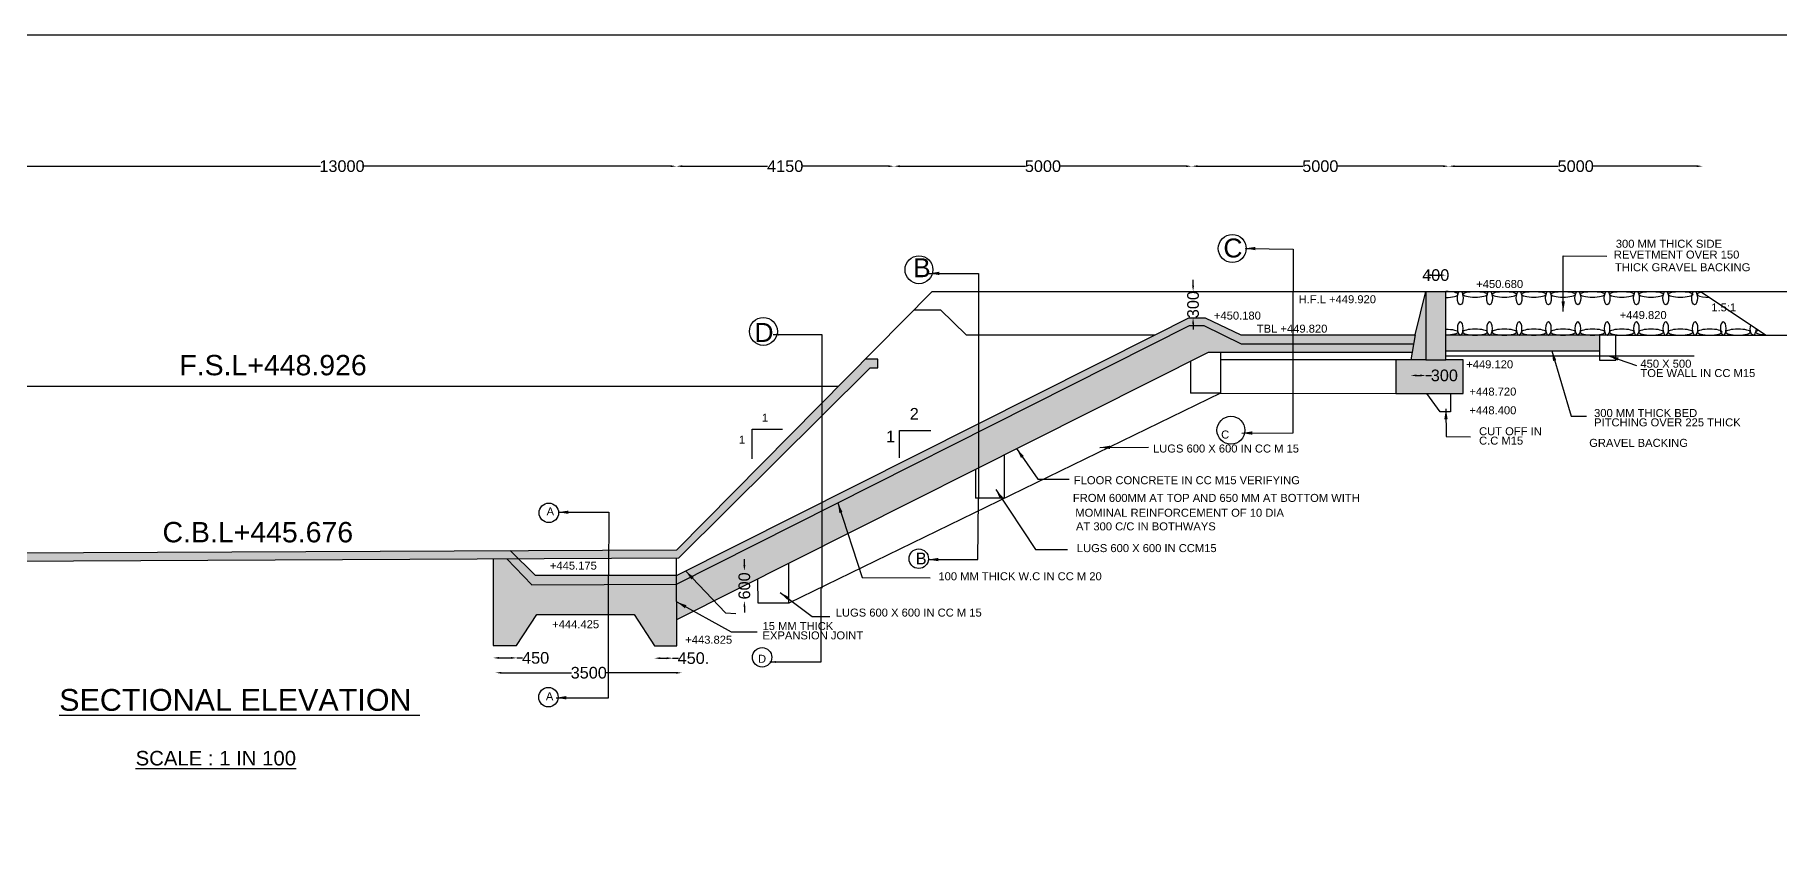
# Model space of a CAD drawing. Header units: millimetres. Extents: x 2025360 to 2173574, y 45568893 to 45673890.
# Drawn here: x 2063702 to 2123644, y 45646115 to 45673890 of the extents above; entities that cross this region are included whole.
import ezdxf

# ---------------------------------------------------------------- set-up
doc = ezdxf.new("R2010")
doc.units = ezdxf.units.MM
doc.header["$MEASUREMENT"] = 0
doc.layers.add('DRAWING', color=2, linetype='Continuous')
doc.layers.add('TEXT', color=7, linetype='Continuous')
doc.styles.get("Standard").update_dxf_attribs({"font": 'arial.ttf', "height": 400})
doc.dimstyles.new('ISO-25', dxfattribs={"dimtxt": 400, "dimasz": 350, "dimexe": 1.25, "dimexo": 0.625, "dimtad": 1, "dimtih": 1, "dimtoh": 1, "dimdec": 0, "dimtxsty": 'Standard', "dimcen": 2.5, "dimdle": 1.25, "dimclrt": 256, "dimadec": 0, "dimazin": 0, "dimtfac": 1, "dimtdec": 0, "dimtmove": 0, "dimatfit": 3, "dimfxl": 1, "dimarcsym": 0})
doc.dimstyles.get("Standard").update_dxf_attribs({"dimtxt": 400, "dimasz": 200, "dimexe": 0.18, "dimexo": 0.0625, "dimgap": 0.09, "dimtad": 0, "dimdec": 0, "dimzin": 0, "dimdsep": 46, "dimtxsty": 'Standard', "dimcen": 0.09, "dimse1": 1, "dimse2": 1, "dimadec": 0, "dimazin": 0, "dimtfac": 1, "dimtdec": 0, "dimtofl": 0, "dimtmove": 0, "dimatfit": 3, "dimfxl": 1, "dimtolj": 1, "dimtzin": 0, "dimarcsym": 0})
pattern_1 = [(37.5, (0, 0), (-4.72450186, 144.51178268), [0, -114, 0, -127.5, 0, -121.875]), (7.5, (0, 0), (132.7332529, 211.6609549), [0, -61.5, 0, -102.75, 0, -39.375]), (327.5, (-92.25, 0), (233.56063963, 0.424429), [0, -37.5, 0, -135, 0, -176.25]), (317.5, (-92.25, 0), (225.4594953, 65.8256674), [0, -18.75, 0, -88.5, 0, -101.25])]

# ---------------------------------------------------------------- blocks, each defined once
blk = doc.blocks.new('*D57')
at = {"layer": 'Defpoints', "color": 0, "transparency": 16777216}
for p in [(2062762, 45669397), (2085748, 45669397), (2085748, 45669377)]:
    blk.add_point(p, dxfattribs=at)
at = {"layer": 'TEXT', "color": 0, "lineweight": -2, "transparency": 16777216}
for p, q in [((2062962, 45669377), (2073522, 45669377)), ((2085548, 45669377), (2074988, 45669377))]:
    blk.add_line(p, q, dxfattribs=at)
at = {"layer": 'TEXT', "color": 0, "transparency": 16777216}
for points in [[(2062962, 45669410), (2062962, 45669344), (2062762, 45669377)], [(2085548, 45669410), (2085548, 45669344), (2085748, 45669377)]]:
    blk.add_solid(points, dxfattribs=at)
at = {"layer": 'TEXT', "color": 0, "transparency": 16777216, "insert": (2074255, 45669377), "char_height": 400, "attachment_point": 5}
blk.add_mtext('\\A1;13000', dxfattribs=at)
blk = doc.blocks.new('*D58')
at = {"layer": 'Defpoints', "color": 0, "transparency": 16777216}
for p in [(2085748, 45669377), (2093227, 45669377), (2093227, 45669377)]:
    blk.add_point(p, dxfattribs=at)
at = {"layer": 'TEXT', "color": 0, "lineweight": -2, "transparency": 16777216}
for p, q in [((2085948, 45669377), (2088883, 45669377)), ((2093027, 45669377), (2090092, 45669377))]:
    blk.add_line(p, q, dxfattribs=at)
at = {"layer": 'TEXT', "color": 0, "transparency": 16777216}
for points in [[(2085948, 45669410), (2085948, 45669344), (2085748, 45669377)], [(2093027, 45669410), (2093027, 45669344), (2093227, 45669377)]]:
    blk.add_solid(points, dxfattribs=at)
at = {"layer": 'TEXT', "color": 0, "transparency": 16777216, "insert": (2089487, 45669377), "char_height": 400, "attachment_point": 5}
blk.add_mtext('\\A1;4150', dxfattribs=at)
blk = doc.blocks.new('*D59')
at = {"layer": 'Defpoints', "color": 0, "transparency": 16777216}
for p in [(2093227, 45669377), (2103460, 45669377), (2103460, 45669377)]:
    blk.add_point(p, dxfattribs=at)
at = {"layer": 'TEXT', "color": 0, "lineweight": -2, "transparency": 16777216}
for p, q in [((2093427, 45669377), (2097747, 45669377)), ((2103260, 45669377), (2098940, 45669377))]:
    blk.add_line(p, q, dxfattribs=at)
at = {"layer": 'TEXT', "color": 0, "transparency": 16777216}
for points in [[(2093427, 45669410), (2093427, 45669344), (2093227, 45669377)], [(2103260, 45669410), (2103260, 45669344), (2103460, 45669377)]]:
    blk.add_solid(points, dxfattribs=at)
at = {"layer": 'TEXT', "color": 0, "transparency": 16777216, "insert": (2098344, 45669377), "char_height": 400, "attachment_point": 5}
blk.add_mtext('\\A1;5000', dxfattribs=at)
blk = doc.blocks.new('*D60')
at = {"layer": 'Defpoints', "color": 0, "transparency": 16777216}
for p in [(2103460, 45669377), (2112295, 45669377), (2112295, 45669377)]:
    blk.add_point(p, dxfattribs=at)
at = {"layer": 'TEXT', "color": 0, "lineweight": -2, "transparency": 16777216}
for p, q in [((2103660, 45669377), (2107281, 45669377)), ((2112095, 45669377), (2108474, 45669377))]:
    blk.add_line(p, q, dxfattribs=at)
at = {"layer": 'TEXT', "color": 0, "transparency": 16777216}
for points in [[(2103660, 45669410), (2103660, 45669344), (2103460, 45669377)], [(2112095, 45669410), (2112095, 45669344), (2112295, 45669377)]]:
    blk.add_solid(points, dxfattribs=at)
at = {"layer": 'TEXT', "color": 0, "transparency": 16777216, "insert": (2107877, 45669377), "char_height": 400, "attachment_point": 5}
blk.add_mtext('\\A1;5000', dxfattribs=at)
blk = doc.blocks.new('*D61')
at = {"layer": 'Defpoints', "color": 0, "transparency": 16777216}
for p in [(2112295, 45669377), (2121011, 45669377), (2121011, 45669377)]:
    blk.add_point(p, dxfattribs=at)
at = {"layer": 'TEXT', "color": 0, "lineweight": -2, "transparency": 16777216}
for p, q in [((2112495, 45669377), (2116056, 45669377)), ((2120811, 45669377), (2117250, 45669377))]:
    blk.add_line(p, q, dxfattribs=at)
at = {"layer": 'TEXT', "color": 0, "transparency": 16777216}
for points in [[(2112495, 45669410), (2112495, 45669344), (2112295, 45669377)], [(2120811, 45669410), (2120811, 45669344), (2121011, 45669377)]]:
    blk.add_solid(points, dxfattribs=at)
at = {"layer": 'TEXT', "color": 0, "transparency": 16777216, "insert": (2116653, 45669377), "char_height": 400, "attachment_point": 5}
blk.add_mtext('\\A1;5000', dxfattribs=at)
blk = doc.blocks.new('*D62')
at = {"layer": 'Defpoints', "color": 0, "transparency": 16777216}
for p in [(2079447, 45652907), (2080262, 45652917), (2080262, 45652479)]:
    blk.add_point(p, dxfattribs=at)
at = {"layer": 'TEXT', "color": 0, "lineweight": -2, "transparency": 16777216}
for p, q in [((2079647, 45652479), (2080062, 45652479)), ((2080262, 45652479), (2080462, 45652479))]:
    blk.add_line(p, q, dxfattribs=at)
at = {"layer": 'TEXT', "color": 0, "transparency": 16777216}
for points in [[(2079647, 45652513), (2079647, 45652446), (2079447, 45652479)], [(2080062, 45652513), (2080062, 45652446), (2080262, 45652479)]]:
    blk.add_solid(points, dxfattribs=at)
at = {"layer": 'TEXT', "color": 0, "transparency": 16777216, "insert": (2080911, 45652479), "char_height": 400, "attachment_point": 5}
blk.add_mtext('\\A1;450', dxfattribs=at)
blk = doc.blocks.new('*D63')
at = {"layer": 'Defpoints', "color": 0, "transparency": 16777216}
for p in [(2079534, 45651997), (2085938, 45651997), (2085938, 45651968)]:
    blk.add_point(p, dxfattribs=at)
at = {"layer": 'TEXT', "color": 0, "lineweight": -2, "transparency": 16777216}
for p, q in [((2079734, 45651968), (2082139, 45651968)), ((2085738, 45651968), (2083332, 45651968))]:
    blk.add_line(p, q, dxfattribs=at)
at = {"layer": 'TEXT', "color": 0, "transparency": 16777216}
for points in [[(2079734, 45652001), (2079734, 45651935), (2079534, 45651968)], [(2085738, 45652001), (2085738, 45651935), (2085938, 45651968)]]:
    blk.add_solid(points, dxfattribs=at)
at = {"layer": 'TEXT', "color": 0, "transparency": 16777216, "insert": (2082736, 45651968), "char_height": 400, "attachment_point": 5}
blk.add_mtext('\\A1;3500', dxfattribs=at)
blk = doc.blocks.new('*D64')
at = {"layer": 'Defpoints', "color": 0, "transparency": 16777216}
for p in [(2084992, 45652899), (2085619, 45652899), (2085619, 45652470)]:
    blk.add_point(p, dxfattribs=at)
at = {"layer": 'TEXT', "color": 0, "lineweight": -2, "transparency": 16777216}
for p, q in [((2085192, 45652470), (2085419, 45652470)), ((2085619, 45652470), (2085819, 45652470))]:
    blk.add_line(p, q, dxfattribs=at)
at = {"layer": 'TEXT', "color": 0, "transparency": 16777216}
for points in [[(2085192, 45652503), (2085192, 45652436), (2084992, 45652470)], [(2085419, 45652503), (2085419, 45652436), (2085619, 45652470)]]:
    blk.add_solid(points, dxfattribs=at)
at = {"layer": 'TEXT', "color": 0, "transparency": 16777216, "insert": (2086335, 45652470), "char_height": 400, "attachment_point": 5}
blk.add_mtext('\\A1;450.', dxfattribs=at)
blk = doc.blocks.new('*D65')
at = {"layer": 'Defpoints', "color": 0, "transparency": 16777216}
for p in [(2086063, 45655469), (2087038, 45654438), (2088084, 45654438)]:
    blk.add_point(p, dxfattribs=at)
at = {"layer": 'TEXT', "color": 0, "lineweight": -2, "transparency": 16777216}
for p, q in [((2088084, 45655669), (2088084, 45655869)), ((2088084, 45654238), (2088084, 45654038))]:
    blk.add_line(p, q, dxfattribs=at)
at = {"layer": 'TEXT', "color": 0, "transparency": 16777216}
for points in [[(2088051, 45655669), (2088118, 45655669), (2088084, 45655469)], [(2088051, 45654238), (2088118, 45654238), (2088084, 45654438)]]:
    blk.add_solid(points, dxfattribs=at)
at = {"layer": 'TEXT', "color": 0, "transparency": 16777216, "insert": (2088084, 45654954), "char_height": 400, "attachment_point": 5, "rotation": 90}
blk.add_mtext('\\A1;600', dxfattribs=at)
blk = doc.blocks.new('*D66')
at = {"layer": 'Defpoints', "color": 0, "transparency": 16777216}
for p in [(2103463, 45665076), (2103505, 45665076), (2103463, 45664166)]:
    blk.add_point(p, dxfattribs=at)
at = {"layer": 'TEXT', "color": 0, "lineweight": -2, "transparency": 16777216}
for p, q in [((2103505, 45665276), (2103505, 45665476)), ((2103505, 45663966), (2103505, 45663766))]:
    blk.add_line(p, q, dxfattribs=at)
at = {"layer": 'TEXT', "color": 0, "transparency": 16777216}
for points in [[(2103471, 45665276), (2103538, 45665276), (2103505, 45665076)], [(2103471, 45663966), (2103538, 45663966), (2103505, 45664166)]]:
    blk.add_solid(points, dxfattribs=at)
at = {"layer": 'TEXT', "color": 0, "transparency": 16777216, "insert": (2103505, 45664621), "char_height": 400, "attachment_point": 5, "rotation": 90}
blk.add_mtext('\\A1;300', dxfattribs=at)
blk = doc.blocks.new('*D67')
at = {"layer": 'Defpoints', "color": 0, "transparency": 16777216}
for p in [(2112190, 45665633), (2111499, 45665076), (2112190, 45665073)]:
    blk.add_point(p, dxfattribs=at)
at = {"layer": 'TEXT', "color": 0, "lineweight": -2, "transparency": 16777216}
blk.add_line((2111699, 45665633), (2111990, 45665633), dxfattribs=at)
at = {"layer": 'TEXT', "color": 0, "transparency": 16777216}
for points in [[(2111699, 45665667), (2111699, 45665600), (2111499, 45665633)], [(2111990, 45665667), (2111990, 45665600), (2112190, 45665633)]]:
    blk.add_solid(points, dxfattribs=at)
at = {"layer": 'TEXT', "color": 0, "transparency": 16777216, "insert": (2111844, 45665633), "char_height": 400, "attachment_point": 5}
blk.add_mtext('\\A1;400', dxfattribs=at)
blk = doc.blocks.new('*D68')
at = {"layer": 'Defpoints', "color": 0, "transparency": 16777216}
for p in [(2110983, 45662724), (2111499, 45662724), (2111499, 45662186)]:
    blk.add_point(p, dxfattribs=at)
at = {"layer": 'TEXT', "color": 0, "lineweight": -2, "transparency": 16777216}
for p, q in [((2111183, 45662186), (2111299, 45662186)), ((2111499, 45662186), (2111699, 45662186))]:
    blk.add_line(p, q, dxfattribs=at)
at = {"layer": 'TEXT', "color": 0, "transparency": 16777216}
for points in [[(2111183, 45662219), (2111183, 45662152), (2110983, 45662186)], [(2111299, 45662219), (2111299, 45662152), (2111499, 45662186)]]:
    blk.add_solid(points, dxfattribs=at)
at = {"layer": 'TEXT', "color": 0, "transparency": 16777216, "insert": (2112140, 45662186), "char_height": 400, "attachment_point": 5}
blk.add_mtext('\\A1;300', dxfattribs=at)

msp = doc.modelspace()

# ---------------------------------------------------------------- hatches: boundary and pattern name
at = {"layer": 'TEXT'}
h = msp.add_hatch(dxfattribs=at)
h.set_pattern_fill('AR-SAND', color=0, scale=75, style=0)
h.set_pattern_definition(pattern_1)
h.paths.add_polyline_path([(2085755.48266, 45655314.43928), (2080905.31854, 45655314.43928), (2080320.60315, 45655889.2993), (2079921.46229, 45655887.46307), (2080775.61455, 45654992.67901), (2085756.85748, 45655015.59506)])
h.paths.add_polyline_path([(2103378.76844, 45663898.48012), (2103877.25056, 45663898.48012), (2105159.06303, 45663274.59573), (2111077.23612, 45663269.43637), (2111131.40731, 45663583.12123), (2105143.80012, 45663583.12123), (2103923.01587, 45664165.51504), (2103355.02513, 45664165.51504), (2102196.98911, 45663583.12123), (2085755.48266, 45655314.43928), (2085756.85748, 45655015.59506)])
h.paths.add_polyline_path([(2104030.16016, 45662990.72346), (2111028.46426, 45662987.01698), (2111077.23612, 45663269.43637), (2105159.06303, 45663274.59573), (2103877.25056, 45663898.48012), (2103378.76844, 45663898.48012), (2085756.85748, 45655015.59506), (2085762.4687, 45653795.8881)])
h.paths.add_polyline_path([(2111499.17326, 45665075.67508), (2111131.40731, 45663583.12123), (2110983.01026, 45662723.81006), (2111499.17326, 45662723.81006), (2111499.17326, 45662778.08975)])
h.paths.add_polyline_path([(2112189.77478, 45665075.67508), (2111499.17326, 45665075.67508), (2111499.17326, 45662778.08975), (2111499.17326, 45662723.81006), (2112189.77478, 45662723.81006)])
h.paths.add_polyline_path([(2112783.15014, 45662723.81006), (2112189.77478, 45662723.81006), (2111499.17326, 45662723.81006), (2110466.84726, 45662723.81006), (2110466.84726, 45661561.28502), (2112783.15014, 45661561.28502)])
h = msp.add_hatch(dxfattribs=at)
h.set_pattern_fill('GRAVEL', color=0, scale=250, style=0)
h.set_pattern_definition([(228.0128, (180, 250), (-1999.9995580395, -2250.000335402), [33.634, -3329.772]), (184.9697, (157.5, 225), (3000.0002628794, 249.9978267518), [57.717, -5713.98125]), (132.5104, (100, 220), (2499.9976795867, -2750.002168468), [40.697, -4029.008]), (267.2737, (2.5, 157.5), (249.9990044318, 5000.0000737434), [52.5595, -5203.3895]), (292.8337, (0, 105), (-1250.0024763593, 2999.9991029444), [51.53875, -5102.34325]), (357.2737, (20, 57.5), (-5000.0000737434, 249.9990044318), [52.5595, -5203.3895]), (37.6942, (72.5, 55), (-3250.0018364045, -2499.9976012901), [69.50725, -6881.21225]), (72.2553, (127.5, 97.5), (1750.0026906764, 5499.9990578098), [65.622, -6496.58025]), (121.4296, (147.5, 160), (-2000.002058544, 3249.998759123), [52.7375, -5221.01825]), (175.2364, (120, 205), (2750.00023658, -249.997883165), [60.208, -2950.19075]), (222.3974, (60, 210), (-3000.0018377683, -2749.9980205035), [77.862, -7708.34375]), (138.8141, (250, 155), (-1750.000736701, 1499.999328336), [26.57525, -2630.961]), (171.4692, (230, 172.5), (3249.9995712038, -500.00197751), [50.55925, -5005.37775]), (225, (180, 180), (-3e-14, -250.00007736), [35.35525, -318.198]), (203.1986, (162.5, 210), (1249.999932667, 500.000331316), [19.0395, -1884.90375]), (291.8014, (145, 202.5), (-249.999977625, 750.000068253), [26.92575, -1319.3655]), (30.9638, (155, 177.5), (749.99950557, 500.000620885), [43.73225, -1414.00575]), (161.5651, (192.5, 200), (500.00010865, -249.9996008), [31.62275, -758.94675]), (16.3895, (0, 202.5), (2500.000549603, 749.9981774545), [44.3, -4385.71125]), (70.3462, (42.5, 215), (-999.998811843, -2750.0005339016), [37.16525, -3679.352]), (293.1986, (192.5, 250), (-500.000331316, 1249.999932667), [38.07875, -1865.8645]), (343.6105, (207.5, 215), (-2500.000549603, 749.9981774545), [44.3, -4385.71125]), (339.444, (0, 47.5), (-1250.000461136, 499.998999105), [42.72, -2093.281]), (294.7751, (40, 32.5), (-1249.998047311, 2750.00085546), [35.7945, -3543.66075]), (66.8014, (195, 0), (500.000331316, 1249.999932667), [38.07875, -1865.8645]), (17.354, (210, 35), (-3250.000504774, -999.998625565), [41.90775, -4148.856]), (69.444, (72.5, 0), (-499.998999105, -1250.000461136), [21.36, -2114.641]), (101.3099, (180, 0), (-249.99940804, 1000.00018806), [12.7475, -1262.00725]), (165.9638, (177.5, 12.5), (750.0001365, -249.99951434), [51.53875, -979.2375]), (186.009, (127.5, 25), (2499.9999377265, 249.9998293705), [47.7625, -4728.48075]), (303.6901, (155, 155), (-250.00033363, 499.99988944), [36.0555, -865.33225]), (353.1572, (175, 125), (4249.9998413696, -500.0019994812), [62.9485, -6231.89075]), (60.9454, (237.5, 117.5), (-1000.0000068, -1750.000096142), [25.739, -2548.1685]), (90, (250, 140), (-250, 250), [15, -235]), (120.2564, (122.5, 32.5), (999.998721701, -1750.000613964), [34.731, -3438.38]), (48.0128, (105, 62.5), (1999.9995580395, 2250.000335402), [67.268, -3296.138]), (0, (150, 112.5), (250, 250), [65, -185]), (325.3048, (215, 112.5), (-2499.998564747, 1750.0021523986), [39.5285, -3913.3185]), (254.0546, (247.5, 90), (-249.999972324, -1000.000031663), [36.4005, -1783.627]), (207.646, (237.5, 55), (-4749.998951795, -2500.0019282923), [59.26625, -5867.3685]), (175.4261, (185, 27.5), (-3250.000139578, 249.9987002903), [62.69975, -6207.2685])])
h.paths.add_polyline_path([(2117471.17806, 45663571.67214), (2112189.77478, 45663571.67214), (2112189.77478, 45663034.29744), (2117471.17806, 45663034.29744)])
h = msp.add_hatch(dxfattribs=at)
h.set_pattern_fill('AR-SAND', color=0, scale=75, style=0)
h.set_pattern_definition(pattern_1)
h.paths.add_polyline_path([(2080036.29797, 45656168.81253), (2062823.35415, 45656085.21952), (2056249.72776, 45662627.66602), (2055885.78515, 45662627.66602), (2055885.78515, 45662332.66363), (2056213.2936, 45662332.66363), (2062716.17557, 45655808.31071), (2080320.60315, 45655889.2993)])
h.paths.add_polyline_path([(2092412.47084, 45662444.68244), (2092670.66302, 45662444.68244), (2092670.66302, 45662744.08712), (2092237.04429, 45662744.08712), (2085760.6226, 45656196.61216), (2080036.29797, 45656168.81253), (2080320.60315, 45655889.2993), (2085831.34404, 45655914.65129)])
h = msp.add_hatch(dxfattribs=at)
h.set_pattern_fill('AR-SAND', color=0, scale=75, style=0)
h.set_pattern_definition(pattern_1)
h.paths.add_polyline_path([(2085756.85748, 45655015.59506), (2080775.61455, 45654992.67901), (2079921.46229, 45655887.46307), (2079447.19613, 45655885.28122), (2079447.19613, 45652907.41014), (2080255.16016, 45652907.41014), (2080956.92529, 45653968.92741), (2084291.15627, 45653968.92741), (2084992.41134, 45652898.61658), (2085766.59657, 45652898.61658)])

# ---------------------------------------------------------------- linework, layer by layer
at = {"layer": 'DRAWING', "color": 0}
msp.add_lwpolyline([(2025359.98397, 45673890.08016), (2173574.26505, 45673890.08016), (2173574.26505, 45568892.99807), (2025359.98397, 45568892.99807)], close=True, dxfattribs=at)
for points in [[(2096031.2386, 45658964.55699), (2096031.2386, 45657967.92308)], [(2097026.39413, 45657967.92308), (2097026.39413, 45659465.45724)], [(2097026.39413, 45657967.92308), (2096031.2386, 45657967.92308)]]:
    msp.add_lwpolyline(points, dxfattribs=at)
at = {"layer": 'TEXT', "color": 0}
for points in [[(2027639.92682, 45655960.39965), (2042306.04148, 45663390.55247), (2052846.75369, 45663390.55247), (2053715.87357, 45664246.89597), (2054622.78092, 45664246.89597), (2062823.35415, 45656085.21952), (2085760.6226, 45656196.61216), (2094543.32983, 45665075.67508), (2129594.51029, 45665075.67508)], [(2105143.80012, 45663583.12123), (2111131.40731, 45663583.12123), (2111499.17326, 45665075.67508)], [(2111499.17326, 45662778.08975), (2111499.17326, 45662723.81006), (2110466.84726, 45662723.81006), (2110466.84726, 45661561.28502), (2112783.15014, 45661561.28502), (2112783.15014, 45662723.81006), (2112189.77478, 45662723.81006), (2112189.77478, 45665075.67508)], [(2111499.17326, 45665075.67508), (2111499.17326, 45662778.08975)], [(2120946.76747, 45665075.67508), (2123193.89999, 45663571.67214)], [(2093919.14719, 45664444.64449), (2094821.46451, 45664444.64449), (2095710.48173, 45663583.12123), (2102196.98911, 45663583.12123)], [(2085755.48266, 45655314.43928), (2102196.98911, 45663583.12123), (2103355.02513, 45664165.51504), (2103923.01587, 45664165.51504), (2105143.80012, 45663583.12123)], [(2085756.85748, 45655015.59506), (2103378.76844, 45663898.48012), (2103877.25056, 45663898.48012), (2105159.06303, 45663274.59573), (2111077.23612, 45663269.43637)], [(2111131.40731, 45663583.12123), (2110983.01026, 45662723.81006)], [(2117471.17806, 45663571.67214), (2112189.77478, 45663571.67214)], [(2118037.7753, 45663571.67214), (2129578.71936, 45663571.67214)], [(2056249.72776, 45662627.66602), (2055885.78515, 45662627.66602), (2055885.78515, 45662332.66363), (2056213.2936, 45662332.66363), (2062716.17557, 45655808.31071), (2085831.34404, 45655914.65129), (2092412.47084, 45662444.68244), (2092670.66302, 45662444.68244), (2092670.66302, 45662744.08712), (2092237.04429, 45662744.08712)], [(2085762.4687, 45653795.8881), (2104030.16016, 45662990.72346), (2111028.46426, 45662987.01698)], [(2104444.7825, 45662990.50386), (2104444.7825, 45661579.34252), (2089608.00577, 45654356.50363), (2089607.31379, 45655731.14728)], [(2103415.57482, 45662681.37889), (2103415.57482, 45661579.34252)], [(2110466.84726, 45662723.81006), (2104444.7825, 45662723.81006)], [(2111499.17326, 45662723.81006), (2112189.77478, 45662723.81006)], [(2112189.77478, 45663034.29744), (2117471.17806, 45663034.29744)], [(2112189.77478, 45662860.32953), (2120722.09665, 45662860.32953)], [(2057064.76741, 45661816.49225), (2091319.51569, 45661816.49225)], [(2104444.7825, 45661579.34252), (2103415.57482, 45661579.34252)], [(2104444.7825, 45661579.34252), (2110466.84726, 45661561.28502)], [(2112351, 45661561.28502), (2112351, 45660932), (2112001.5, 45660932), (2111533.5, 45661561.28502)], [(2088354, 45659323), (2088354, 45660344.5), (2089395, 45660344.5)], [(2085755.48266, 45655314.43928), (2080905.31854, 45655314.43928), (2080036.29797, 45656168.81253)], [(2079447.19613, 45655885.28122), (2079447.19613, 45652907.41014), (2080255.16016, 45652907.41014), (2080956.92529, 45653968.92741), (2084291.15627, 45653968.92741), (2084992.41134, 45652898.61658), (2085766.59657, 45652898.61658), (2085752.72307, 45655914.28959)], [(2079921.46229, 45655887.46307), (2080775.61455, 45654992.67901), (2085756.85748, 45655015.59506)], [(2089608.00577, 45654356.50363), (2088559.65386, 45654356.50363), (2088552.03069, 45655199.98249)]]:
    msp.add_lwpolyline(points, dxfattribs=at)
msp.add_lwpolyline([(2117471.17806, 45662714.25213), (2118037.7753, 45662714.25213), (2118037.7753, 45663571.67214), (2117471.17806, 45663571.67214)], close=True, dxfattribs=at)
at = {"layer": 'TEXT'}
msp.add_lwpolyline([(2093420.5, 45659350.5), (2093420.5, 45660290), (2094494, 45660290)], dxfattribs=at)
at = {"layer": 'TEXT', "color": 0}
for centre, radius in [((2104850.26305, 45666549.30628), 479.73764), ((2088737.76305, 45663700.80628), 479.73764), ((2104805.76305, 45660304.30628), 479.73764), ((2081364.76305, 45657465.80628), 334.2069), ((2088693.76305, 45652500.30628), 334.2069), ((2081350, 45651130.5), 334.2069)]:
    msp.add_circle(centre, radius, dxfattribs=at)
at = {"layer": 'TEXT'}
for centre, radius in [((2094084.76305, 45665819.30628), 479.73764), ((2094076.26305, 45655888.30628), 334.2069)]:
    msp.add_circle(centre, radius, dxfattribs=at)
at = {"layer": 'TEXT', "color": 0}
for centre, start_param, end_param in [((2112187.17412, 45664970.70323), 1.5769522753, 4.7062330319), ((2121245.39076, 45664970.70323), 5.3816676486, 7.881385496)]:
    msp.add_ellipse(centre, major_axis=(-422.46481, 0), ratio=0.2430557518, start_param=start_param, end_param=end_param, dxfattribs=at)
for centre, major_axis, ratio in [((2112688.46607, 45664846.87281), (0, 228.80227), 0.432895927), ((2113194.21865, 45664970.70323), (-422.46481, 0), 0.2430557518), ((2113695.30282, 45664846.87281), (0, 228.80227), 0.432895927), ((2114201.0554, 45664970.70323), (-422.46481, 0), 0.2430557518), ((2114708.41138, 45664846.87281), (0, 228.80227), 0.432895927), ((2115214.16396, 45664970.70323), (-422.46481, 0), 0.2430557518), ((2115715.24812, 45664846.87281), (0, 228.80227), 0.432895927), ((2116221.0007, 45664970.70323), (-422.46481, 0), 0.2430557518), ((2116725.97728, 45664846.87281), (0, 228.80227), 0.432895927), ((2117231.72986, 45664970.70323), (-422.46481, 0), 0.2430557518), ((2117732.81402, 45664846.87281), (0, 228.80227), 0.432895927), ((2118238.5666, 45664970.70323), (-422.46481, 0), 0.2430557518), ((2118740.28537, 45664846.87281), (0, 228.80227), 0.432895927), ((2119246.03796, 45664970.70323), (-422.46481, 0), 0.2430557518), ((2119747.12212, 45664846.87281), (0, 228.80227), 0.432895927), ((2120252.8747, 45664970.70323), (-422.46481, 0), 0.2430557518), ((2120739.63818, 45664846.87281), (0, 228.80227), 0.432895927)]:
    msp.add_ellipse(centre, major_axis=major_axis, ratio=ratio, dxfattribs=at)
at = {"layer": 'TEXT', "color": 0, "extrusion": (0, 0, -1)}
for centre, major_axis, ratio, start_param, end_param in [((2112187.17412, 45663675.0072), (-422.46481, 0), 0.2430557518, 1.5769522753, 4.7062330319), ((2122753.22691, 45663798.83761), (0, -228.80227), 0.432895927, 4.7058966862, 8.4245029805), ((2123258.97949, 45663675.0072), (-422.46481, 0), 0.2430557518, 4.8741924058, 6.9954956783)]:
    msp.add_ellipse(centre, major_axis=major_axis, ratio=ratio, start_param=start_param, end_param=end_param, dxfattribs=at)
for centre, major_axis, ratio in [((2112688.46607, 45663798.83761), (0, -228.80227), 0.432895927), ((2113194.21865, 45663675.0072), (-422.46481, 0), 0.2430557518), ((2113695.30282, 45663798.83761), (0, -228.80227), 0.432895927), ((2114201.0554, 45663675.0072), (-422.46481, 0), 0.2430557518), ((2114708.41138, 45663798.83761), (0, -228.80227), 0.432895927), ((2115214.16396, 45663675.0072), (-422.46481, 0), 0.2430557518), ((2115715.24812, 45663798.83761), (0, -228.80227), 0.432895927), ((2116221.0007, 45663675.0072), (-422.46481, 0), 0.2430557518), ((2116725.97728, 45663798.83761), (0, -228.80227), 0.432895927), ((2117231.72986, 45663675.0072), (-422.46481, 0), 0.2430557518), ((2117732.81402, 45663798.83761), (0, -228.80227), 0.432895927), ((2118238.5666, 45663675.0072), (-422.46481, 0), 0.2430557518), ((2118740.28537, 45663798.83761), (0, -228.80227), 0.432895927), ((2119246.03796, 45663675.0072), (-422.46481, 0), 0.2430557518), ((2119747.12212, 45663798.83761), (0, -228.80227), 0.432895927), ((2120252.8747, 45663675.0072), (-422.46481, 0), 0.2430557518), ((2120756.63532, 45663798.83761), (0, -228.80227), 0.432895927), ((2121262.3879, 45663675.0072), (-422.46481, 0), 0.2430557518), ((2121726.8891, 45663798.83761), (0, -228.80227), 0.432895927), ((2122232.64168, 45663675.0072), (-422.46481, 0), 0.2430557518)]:
    msp.add_ellipse(centre, major_axis=major_axis, ratio=ratio, dxfattribs=at)

# ---------------------------------------------------------------- texts
at = {"layer": 'TEXT', "color": 0}
for s, height, p in [('C', 650, (2104545.90158, 45666241.05422)), ('300 MM THICK SIDE', 275, (2118032.03172, 45666574.77716)), ('B', 650, (2093880.10363, 45665563.1257)), ('REVETMENT OVER 150', 275, (2117965.5487, 45666202.65854)), ('THICK GRAVEL BACKING', 275, (2118002.17322, 45665767.02093)), ('H.F.L +449.920', 275, (2107131.65793, 45664667.97002)), ('+450.680', 275, (2113234.48375, 45665192.32668)), ('+450.180', 275, (2104221.74546, 45664106.15375)), ('+449.820', 275, (2118166.01832, 45664124.48399)), ('1.5:1', 275, (2121314.37362, 45664388.90224)), ('D', 650, (2088430.44753, 45663338.67798)), ('TBL +449.820 ', 275, (2105695.2385, 45663656.75647)), ('F.S.L+448.926', 700, (2068664.76043, 45662191.66495)), ('+449.120', 275, (2112891.10348, 45662431.59733)), ('450 X 500', 275, (2118877.34239, 45662452.72158)), ('TOE WALL IN CC M15 ', 275, (2118877.34239, 45662131.43918)), ('+448.720', 275, (2113000.9654, 45661494.26176)), ('1', 275, (2088687.44732, 45660596.93658)), ('2', 400, (2093766.59006, 45660668.03979)), ('+448.400', 275, (2113000.9654, 45660851.69695)), ('300 MM THICK BED ', 275, (2117286.14615, 45660758.01213)), ('1', 400, (2092951.81121, 45659888.52776)), ('C', 275, (2104469.32, 45660018.82313)), ('CUT OFF IN ', 275, (2113332.56154, 45660130.77439)), ('PITCHING OVER 225 THICK ', 275, (2117286.14615, 45660436.72973)), ('1', 275, (2087898.61419, 45659841.69342)), ('LUGS 600 X 600 IN CC M 15 ', 275, (2102126.89894, 45659537.55235)), ('C.C M15 ', 275, (2113332.56154, 45659809.49199)), ('GRAVEL BACKING ', 275, (2117118, 45659731.5)), ('FLOOR CONCRETE IN CC M15 VERIFYING', 275, (2099407, 45658448.5)), ('FROM 600MM AT TOP AND 650 MM AT BOTTOM WITH ', 275, (2099374, 45657840.5)), ('C.B.L+445.676', 700, (2068087.95546, 45656451.28908)), ('A', 275, (2081287.0261, 45657378.11255)), ('AT 300 C/C IN BOTHWAYS ', 275, (2099481, 45656862.5)), ('MOMINAL REINFORCEMENT OF 10 DIA ', 275, (2099456.5, 45657331)), ('B', 400, (2093974.61932, 45655696.48607)), ('LUGS 600 X 600 IN CCM15 ', 275, (2099510.02427, 45656115.40026)), ('+445.175', 275, (2081400.27809, 45655512.94351)), ('100 MM THICK W.C IN CC M 20 ', 275, (2094752.33481, 45655147.7696)), ('LUGS 600 X 600 IN CC M 15 ', 275, (2091223.80248, 45653899.27879)), ('+444.425 ', 275, (2081479.3327, 45653498.588)), ('15 MM THICK ', 275, (2088708.09193, 45653436.85729)), ('+443.825', 275, (2086051.80992, 45652967.36639)), ('EXPANSION JOINT ', 275, (2088708.09193, 45653115.57489)), ('D', 275, (2088553.50516, 45652311.47338)), ('%%USECTIONAL ELEVATION ', 750, (2064536.48786, 45650661.4257)), ('A ', 275, (2081261.5724, 45651022.31709)), ('%%USCALE : 1 IN 100', 500, (2067163.92238, 45648783.74661))]:
    msp.add_text(s, height=height, dxfattribs=at).set_placement(p)

# ---------------------------------------------------------------- dimensions: what is measured, and where the dimension line sits
for base, p1, p2, text, picture, middle in [((2085747.56425, 45669376.9835), (2062762.44523, 45669396.69666), (2085747.56425, 45669396.69666), '13000', '*D57', (2074255.00474, 45669376.9835)), ((2093227.10275, 45669376.9835), (2085747.56425, 45669376.9835), (2093227.10275, 45669376.9835), '4150', '*D58', (2089487.3335, 45669376.9835)), ((2103460.06319, 45669376.9835), (2093227.10275, 45669376.9835), (2103460.06319, 45669376.9835), '5000', '*D59', (2098343.58297, 45669376.9835)), ((2112294.83717, 45669376.9835), (2103460.06319, 45669376.9835), (2112294.83717, 45669376.9835), '5000', '*D60', (2107877.45018, 45669376.9835)), ((2121011.00017, 45669376.9835), (2112294.83717, 45669376.9835), (2121011.00017, 45669376.9835), '5000', '*D61', (2116652.91867, 45669376.9835)), ((2080261.64885, 45652479.3977), (2079447.19613, 45652907.41014), (2080261.64885, 45652917.22519), '450', '*D62', (2080910.98851, 45652479.3977)), ((2085619.2807, 45652469.74683), (2084992.41134, 45652898.61658), (2085619.2807, 45652898.61658), '450.', '*D64', (2086335.3325, 45652469.74683)), ((2085938.05915, 45651967.90822), (2079533.50116, 45651996.86027), (2085938.05915, 45651996.86027), '3500', '*D63', (2082735.78016, 45651967.90822))]:
    dim = msp.add_linear_dim(base=base, p1=p1, p2=p2, text=text, dimstyle='Standard', dxfattribs=at)
    dim.commit()
    dim.dimension.update_dxf_attribs({"geometry": picture, "text_midpoint": middle})
dim = msp.add_linear_dim(base=(2112189.77478, 45665633.48557), p1=(2111499.17326, 45665075.67508), p2=(2112189.77478, 45665073.38378), text='400', dimstyle='Standard', dxfattribs=at)
dim.commit()
dim.dimension.update_dxf_attribs({"geometry": '*D67', "text_midpoint": (2111844.47402, 45665633.48557), "dimtype": 160})
dim = msp.add_linear_dim(base=(2103504.66706, 45665075.67508), p1=(2103462.50833, 45664165.51504), p2=(2103462.50833, 45665075.67508), angle=90, text='300', dimstyle='Standard', dxfattribs=at)
dim.commit()
dim.dimension.update_dxf_attribs({"geometry": '*D66', "text_midpoint": (2103504.66706, 45664620.59506)})
dim = msp.add_linear_dim(base=(2111499.17326, 45662185.62368), p1=(2110983.01026, 45662723.81006), p2=(2111499.17326, 45662723.81006), text='300', dimstyle='Standard', override={"dimtxt": 400}, dxfattribs=at)
dim.commit()
dim.dimension.update_dxf_attribs({"geometry": '*D68', "text_midpoint": (2112140.32738, 45662185.62368)})
dim = msp.add_linear_dim(base=(2088084.33027, 45654438.03216), p1=(2086063.29489, 45655469.2427), p2=(2087038.23811, 45654438.03216), angle=90, text='600', dimstyle='Standard', dxfattribs=at)
dim.commit()
dim.dimension.update_dxf_attribs({"geometry": '*D65', "text_midpoint": (2088084.33027, 45654953.63743), "dimtype": 160})

# ---------------------------------------------------------------- leaders
for points, dimstyle, override in [([(2105298.39388, 45666553.50787), (2106949.82458, 45666521.97574), (2106943.85835, 45665075.67508)], 'ISO-25', {"dimgap": 0.625, "dimtad": 0}), ([(2116223.22047, 45664379.5727), (2116223.22047, 45666298.34135), (2117718.51883, 45666280.19325)], 'ISO-25', {"dimgap": 0.625, "dimtad": 0}), ([(2094436.73566, 45665694.45593), (2096129.39747, 45665694.45593), (2096129.39747, 45657941.51776)], 'ISO-25', {"dimgap": 0.625, "dimtad": 0}), ([(2105185.5591, 45660206.12929), (2106943.85835, 45660212.80959), (2106943.85835, 45665075.67508)], 'ISO-25', {"dimgap": 0.625, "dimtad": 0}), ([(2089074.8846, 45663588.11981), (2090743.56939, 45663588.11981), (2090743.56939, 45654876.18962)], 'Standard', {"dimgap": 0.09, "dimtad": 0}), ([(2115831.45344, 45663034.29744), (2116496.66978, 45660783.07901), (2117023.93958, 45660783.03578)], 'ISO-25', {"dimgap": 0.625, "dimtad": 0}), ([(2117781.84784, 45662860.32953), (2118743.08851, 45662532.7803)], 'ISO-25', {"dimgap": 0.625, "dimtad": 0}), ([(2112195.1106, 45661033.93946), (2112197.13193, 45660088.75266), (2113037.40603, 45660080.03675)], 'ISO-25', {"dimgap": 0.625, "dimtad": 0}), ([(2097439.75903, 45659673.51977), (2098164.25629, 45658619.36316), (2099251.54113, 45658619.36316)], 'ISO-25', {"dimgap": 0.625, "dimtad": 0}), ([(2100296.65151, 45659711.55477), (2101971.40711, 45659725.63361)], 'ISO-25', {"dimgap": 0.625, "dimtad": 0}), ([(2091295.394, 45657807.47066), (2092136.83959, 45655242.66417), (2094470.25196, 45655234.74348)], 'ISO-25', {"dimgap": 0.625, "dimtad": 0}), ([(2094401.23357, 45655858.855), (2096111.53228, 45655858.855), (2096129.39747, 45657941.51776)], 'ISO-25', {"dimgap": 0.625, "dimtad": 0}), ([(2096722.64513, 45658266.50416), (2098094.64251, 45656204.68282), (2099185.75878, 45656204.68282)], 'ISO-25', {"dimgap": 0.625, "dimtad": 0}), ([(2081689.44891, 45657485.50601), (2083426.03854, 45657485.50601), (2083412.46618, 45655314.43928)], 'ISO-25', {"dimgap": 0.625, "dimtad": 0}), ([(2086063.29489, 45655469.2427), (2087431.10993, 45654024.65002), (2087791.90013, 45654007.48263)], 'ISO-25', {"dimgap": 0.625, "dimtad": 0}), ([(2081611.48596, 45651110.70919), (2083412.46618, 45651110.70919), (2083412.46618, 45655314.43928)], 'ISO-25', {"dimgap": 0.625, "dimtad": 0}), ([(2088959.34424, 45652340.21428), (2090724.84972, 45652340.21428), (2090724.84972, 45654899.81696)], 'Standard', {"dimgap": 0.09, "dimtad": 0}), ([(2085759.65982, 45654406.45309), (2087631.55561, 45653381.22225), (2088521.356, 45653381.22225)], 'ISO-25', {"dimgap": 0.625, "dimtad": 0}), ([(2089312.05597, 45654727.91459), (2090410.06471, 45653906.56938), (2091023.47778, 45653906.56938)], 'ISO-25', {"dimgap": 0.625, "dimtad": 0})]:
    msp.add_leader(points, dimstyle=dimstyle, override=override, dxfattribs=at)

doc.saveas('drawing.dxf')
